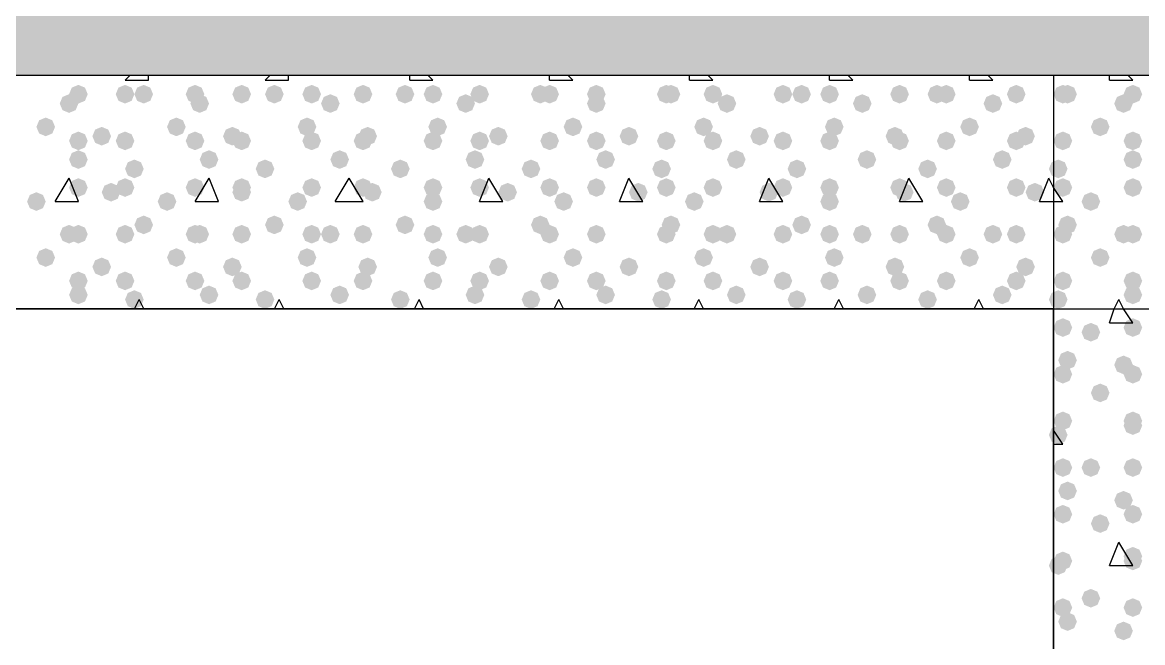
# Model space of a CAD drawing. Header units: millimetres. Extents: x 0 to 420, y 0 to 297.
# Drawn here: x 206.63 to 216.79, y 201.61 to 207.24 of the extents above; entities that cross this region are included whole.
import ezdxf

# ---------------------------------------------------------------- set-up
doc = ezdxf.new("R2010")
doc.units = ezdxf.units.MM
doc.layers.get('0').update_dxf_attribs({"linetype": 'CONTINUOUS'})

msp = doc.modelspace()

# ---------------------------------------------------------------- hatches: boundary and pattern name
at = {"true_color": 0x000008}
h = msp.add_hatch(color=0, dxfattribs=at)
h.paths.add_polyline_path([(379.518333, 225.806), (33.401, 225.806), (379.518333, 206.756)], flags=0)
h.paths.add_polyline_path([(33.401, 225.806), (379.518333, 206.756), (33.401, 206.756)], flags=0)
for points in [[(207.221667, 206.586667), (207.196796, 206.526871), (207.137, 206.502), (207.077204, 206.526871), (207.052333, 206.586667), (207.077204, 206.646462), (207.137, 206.671333), (207.196796, 206.646463)], [(207.645, 206.586667), (207.620129, 206.526871), (207.560333, 206.502), (207.500538, 206.526871), (207.475667, 206.586667), (207.500537, 206.646462), (207.560333, 206.671333), (207.620129, 206.646463)], [(207.814333, 206.586667), (207.789463, 206.526871), (207.729667, 206.502), (207.669871, 206.526871), (207.645, 206.586667), (207.669871, 206.646462), (207.729667, 206.671333), (207.789462, 206.646463)], [(208.28, 206.586667), (208.255129, 206.526871), (208.195333, 206.502), (208.135538, 206.526871), (208.110667, 206.586667), (208.135537, 206.646462), (208.195333, 206.671333), (208.255129, 206.646463)], [(208.703333, 206.586667), (208.678462, 206.526871), (208.618667, 206.502), (208.558871, 206.526871), (208.534, 206.586667), (208.558871, 206.646462), (208.618667, 206.671333), (208.678462, 206.646463)], [(208.999667, 206.586667), (208.974796, 206.526871), (208.915, 206.502), (208.855204, 206.526871), (208.830333, 206.586667), (208.855204, 206.646462), (208.915, 206.671333), (208.974796, 206.646463)], [(209.338333, 206.586667), (209.313462, 206.526871), (209.253667, 206.502), (209.193871, 206.526871), (209.169, 206.586667), (209.193871, 206.646462), (209.253667, 206.671333), (209.313462, 206.646463)], [(209.804, 206.586667), (209.779129, 206.526871), (209.719333, 206.502), (209.659538, 206.526871), (209.634667, 206.586667), (209.659537, 206.646462), (209.719333, 206.671333), (209.779129, 206.646463)], [(210.185, 206.586667), (210.160129, 206.526871), (210.100333, 206.502), (210.040538, 206.526871), (210.015667, 206.586667), (210.040537, 206.646462), (210.100333, 206.671333), (210.160129, 206.646463)], [(210.439, 206.586667), (210.414129, 206.526871), (210.354333, 206.502), (210.294537, 206.526871), (210.269667, 206.586667), (210.294537, 206.646462), (210.354333, 206.671333), (210.414129, 206.646463)], [(210.862333, 206.586667), (210.837462, 206.526871), (210.777667, 206.502), (210.717871, 206.526871), (210.693, 206.586667), (210.717871, 206.646462), (210.777667, 206.671333), (210.837462, 206.646463)], [(211.412667, 206.586667), (211.387796, 206.526871), (211.328, 206.502), (211.268204, 206.526871), (211.243333, 206.586667), (211.268204, 206.646462), (211.328, 206.671333), (211.387796, 206.646463)], [(211.497333, 206.586667), (211.472463, 206.526871), (211.412667, 206.502), (211.352871, 206.526871), (211.328, 206.586667), (211.352871, 206.646462), (211.412667, 206.671333), (211.472462, 206.646463)], [(211.920667, 206.586667), (211.895796, 206.526871), (211.836, 206.502), (211.776204, 206.526871), (211.751333, 206.586667), (211.776204, 206.646462), (211.836, 206.671333), (211.895796, 206.646463)], [(212.555667, 206.586667), (212.530796, 206.526871), (212.471, 206.502), (212.411204, 206.526871), (212.386333, 206.586667), (212.411204, 206.646462), (212.471, 206.671333), (212.530796, 206.646463)], [(212.598, 206.586667), (212.573129, 206.526871), (212.513333, 206.502), (212.453537, 206.526871), (212.428667, 206.586667), (212.453537, 206.646462), (212.513333, 206.671333), (212.573129, 206.646463)], [(212.979, 206.586667), (212.954129, 206.526871), (212.894333, 206.502), (212.834538, 206.526871), (212.809667, 206.586667), (212.834537, 206.646462), (212.894333, 206.671333), (212.954129, 206.646463)], [(213.614, 206.586667), (213.589129, 206.526871), (213.529333, 206.502), (213.469538, 206.526871), (213.444667, 206.586667), (213.469537, 206.646462), (213.529333, 206.671333), (213.589129, 206.646463)], [(213.783333, 206.586667), (213.758463, 206.526871), (213.698667, 206.502), (213.638871, 206.526871), (213.614, 206.586667), (213.638871, 206.646462), (213.698667, 206.671333), (213.758462, 206.646463)], [(214.037333, 206.586667), (214.012462, 206.526871), (213.952667, 206.502), (213.892871, 206.526871), (213.868, 206.586667), (213.892871, 206.646462), (213.952667, 206.671333), (214.012462, 206.646463)], [(214.672333, 206.586667), (214.647462, 206.526871), (214.587667, 206.502), (214.527871, 206.526871), (214.503, 206.586667), (214.527871, 206.646462), (214.587667, 206.671333), (214.647462, 206.646463)], [(215.011, 206.586667), (214.986129, 206.526871), (214.926333, 206.502), (214.866538, 206.526871), (214.841667, 206.586667), (214.866537, 206.646462), (214.926333, 206.671333), (214.986129, 206.646463)], [(215.095667, 206.586667), (215.070796, 206.526871), (215.011, 206.502), (214.951204, 206.526871), (214.926333, 206.586667), (214.951204, 206.646462), (215.011, 206.671333), (215.070796, 206.646463)], [(215.730667, 206.586667), (215.705796, 206.526871), (215.646, 206.502), (215.586204, 206.526871), (215.561333, 206.586667), (215.586204, 206.646462), (215.646, 206.671333), (215.705796, 206.646463)], [(207.137, 206.502), (207.112129, 206.442204), (207.052333, 206.417333), (206.992538, 206.442204), (206.967667, 206.502), (206.992537, 206.561796), (207.052333, 206.586667), (207.112129, 206.561796)], [(208.322333, 206.502), (208.297462, 206.442204), (208.237667, 206.417333), (208.177871, 206.442204), (208.153, 206.502), (208.177871, 206.561796), (208.237667, 206.586667), (208.297462, 206.561796)], [(209.507667, 206.502), (209.482796, 206.442204), (209.423, 206.417333), (209.363204, 206.442204), (209.338333, 206.502), (209.363204, 206.561796), (209.423, 206.586667), (209.482796, 206.561796)], [(210.735333, 206.502), (210.710462, 206.442204), (210.650667, 206.417333), (210.590871, 206.442204), (210.566, 206.502), (210.590871, 206.561796), (210.650667, 206.586667), (210.710462, 206.561796)], [(211.920667, 206.502), (211.895796, 206.442204), (211.836, 206.417333), (211.776204, 206.442204), (211.751333, 206.502), (211.776204, 206.561796), (211.836, 206.586667), (211.895796, 206.561796)], [(213.106, 206.502), (213.081129, 206.442204), (213.021333, 206.417333), (212.961538, 206.442204), (212.936667, 206.502), (212.961537, 206.561796), (213.021333, 206.586667), (213.081129, 206.561796)], [(214.333667, 206.502), (214.308796, 206.442204), (214.249, 206.417333), (214.189204, 206.442204), (214.164333, 206.502), (214.189204, 206.561796), (214.249, 206.586667), (214.308796, 206.561796)], [(215.519, 206.502), (215.494129, 206.442204), (215.434333, 206.417333), (215.374538, 206.442204), (215.349667, 206.502), (215.374537, 206.561796), (215.434333, 206.586667), (215.494129, 206.561796)], [(206.925333, 206.290333), (206.900462, 206.230537), (206.840667, 206.205667), (206.780871, 206.230537), (206.756, 206.290333), (206.780871, 206.350129), (206.840667, 206.375), (206.900462, 206.350129)], [(208.110667, 206.290333), (208.085796, 206.230537), (208.026, 206.205667), (207.966204, 206.230537), (207.941333, 206.290333), (207.966204, 206.350129), (208.026, 206.375), (208.085796, 206.350129)], [(209.296, 206.290333), (209.271129, 206.230537), (209.211333, 206.205667), (209.151538, 206.230537), (209.126667, 206.290333), (209.151537, 206.350129), (209.211333, 206.375), (209.271129, 206.350129)], [(210.481333, 206.290333), (210.456462, 206.230537), (210.396667, 206.205667), (210.336871, 206.230537), (210.312, 206.290333), (210.336871, 206.350129), (210.396667, 206.375), (210.456462, 206.350129)], [(211.709, 206.290333), (211.684129, 206.230537), (211.624333, 206.205667), (211.564538, 206.230537), (211.539667, 206.290333), (211.564537, 206.350129), (211.624333, 206.375), (211.684129, 206.350129)], [(212.894333, 206.290333), (212.869463, 206.230537), (212.809667, 206.205667), (212.749871, 206.230537), (212.725, 206.290333), (212.749871, 206.350129), (212.809667, 206.375), (212.869462, 206.350129)], [(214.079667, 206.290333), (214.054796, 206.230537), (213.995, 206.205667), (213.935204, 206.230537), (213.910333, 206.290333), (213.935204, 206.350129), (213.995, 206.375), (214.054796, 206.350129)], [(215.307333, 206.290333), (215.282462, 206.230537), (215.222667, 206.205667), (215.162871, 206.230537), (215.138, 206.290333), (215.162871, 206.350129), (215.222667, 206.375), (215.282462, 206.350129)], [(207.221667, 206.163333), (207.196796, 206.103537), (207.137, 206.078667), (207.077204, 206.103537), (207.052333, 206.163333), (207.077204, 206.223129), (207.137, 206.248), (207.196796, 206.223129)], [(207.433333, 206.205667), (207.408462, 206.145871), (207.348667, 206.121), (207.288871, 206.145871), (207.264, 206.205667), (207.288871, 206.265462), (207.348667, 206.290333), (207.408462, 206.265463)], [(207.645, 206.163333), (207.620129, 206.103537), (207.560333, 206.078667), (207.500538, 206.103537), (207.475667, 206.163333), (207.500537, 206.223129), (207.560333, 206.248), (207.620129, 206.223129)], [(208.28, 206.163333), (208.255129, 206.103537), (208.195333, 206.078667), (208.135538, 206.103537), (208.110667, 206.163333), (208.135537, 206.223129), (208.195333, 206.248), (208.255129, 206.223129)], [(208.618667, 206.205667), (208.593796, 206.145871), (208.534, 206.121), (208.474204, 206.145871), (208.449333, 206.205667), (208.474204, 206.265462), (208.534, 206.290333), (208.593796, 206.265463)], [(208.703333, 206.163333), (208.678462, 206.103537), (208.618667, 206.078667), (208.558871, 206.103537), (208.534, 206.163333), (208.558871, 206.223129), (208.618667, 206.248), (208.678462, 206.223129)], [(209.338333, 206.163333), (209.313462, 206.103537), (209.253667, 206.078667), (209.193871, 206.103537), (209.169, 206.163333), (209.193871, 206.223129), (209.253667, 206.248), (209.313462, 206.223129)], [(209.804, 206.163333), (209.779129, 206.103537), (209.719333, 206.078667), (209.659538, 206.103537), (209.634667, 206.163333), (209.659537, 206.223129), (209.719333, 206.248), (209.779129, 206.223129)], [(209.846333, 206.205667), (209.821463, 206.145871), (209.761667, 206.121), (209.701871, 206.145871), (209.677, 206.205667), (209.701871, 206.265462), (209.761667, 206.290333), (209.821462, 206.265463)], [(210.439, 206.163333), (210.414129, 206.103537), (210.354333, 206.078667), (210.294537, 206.103537), (210.269667, 206.163333), (210.294537, 206.223129), (210.354333, 206.248), (210.414129, 206.223129)], [(210.862333, 206.163333), (210.837462, 206.103537), (210.777667, 206.078667), (210.717871, 206.103537), (210.693, 206.163333), (210.717871, 206.223129), (210.777667, 206.248), (210.837462, 206.223129)], [(211.031667, 206.205667), (211.006796, 206.145871), (210.947, 206.121), (210.887204, 206.145871), (210.862333, 206.205667), (210.887204, 206.265462), (210.947, 206.290333), (211.006796, 206.265463)], [(211.497333, 206.163333), (211.472463, 206.103537), (211.412667, 206.078667), (211.352871, 206.103537), (211.328, 206.163333), (211.352871, 206.223129), (211.412667, 206.248), (211.472462, 206.223129)], [(211.920667, 206.163333), (211.895796, 206.103537), (211.836, 206.078667), (211.776204, 206.103537), (211.751333, 206.163333), (211.776204, 206.223129), (211.836, 206.248), (211.895796, 206.223129)], [(212.217, 206.205667), (212.192129, 206.145871), (212.132333, 206.121), (212.072538, 206.145871), (212.047667, 206.205667), (212.072537, 206.265462), (212.132333, 206.290333), (212.192129, 206.265463)], [(212.555667, 206.163333), (212.530796, 206.103537), (212.471, 206.078667), (212.411204, 206.103537), (212.386333, 206.163333), (212.411204, 206.223129), (212.471, 206.248), (212.530796, 206.223129)], [(212.979, 206.163333), (212.954129, 206.103537), (212.894333, 206.078667), (212.834538, 206.103537), (212.809667, 206.163333), (212.834537, 206.223129), (212.894333, 206.248), (212.954129, 206.223129)], [(213.402333, 206.205667), (213.377462, 206.145871), (213.317667, 206.121), (213.257871, 206.145871), (213.233, 206.205667), (213.257871, 206.265462), (213.317667, 206.290333), (213.377462, 206.265463)], [(213.614, 206.163333), (213.589129, 206.103537), (213.529333, 206.078667), (213.469538, 206.103537), (213.444667, 206.163333), (213.469537, 206.223129), (213.529333, 206.248), (213.589129, 206.223129)], [(214.037333, 206.163333), (214.012462, 206.103537), (213.952667, 206.078667), (213.892871, 206.103537), (213.868, 206.163333), (213.892871, 206.223129), (213.952667, 206.248), (214.012462, 206.223129)], [(214.63, 206.205667), (214.605129, 206.145871), (214.545333, 206.121), (214.485538, 206.145871), (214.460667, 206.205667), (214.485537, 206.265462), (214.545333, 206.290333), (214.605129, 206.265463)], [(214.672333, 206.163333), (214.647462, 206.103537), (214.587667, 206.078667), (214.527871, 206.103537), (214.503, 206.163333), (214.527871, 206.223129), (214.587667, 206.248), (214.647462, 206.223129)], [(215.095667, 206.163333), (215.070796, 206.103537), (215.011, 206.078667), (214.951204, 206.103537), (214.926333, 206.163333), (214.951204, 206.223129), (215.011, 206.248), (215.070796, 206.223129)], [(215.730667, 206.163333), (215.705796, 206.103537), (215.646, 206.078667), (215.586204, 206.103537), (215.561333, 206.163333), (215.586204, 206.223129), (215.646, 206.248), (215.705796, 206.223129)], [(215.815333, 206.205667), (215.790462, 206.145871), (215.730667, 206.121), (215.670871, 206.145871), (215.646, 206.205667), (215.670871, 206.265462), (215.730667, 206.290333), (215.790462, 206.265463)], [(207.221667, 205.994), (207.196796, 205.934204), (207.137, 205.909333), (207.077204, 205.934204), (207.052333, 205.994), (207.077204, 206.053796), (207.137, 206.078667), (207.196796, 206.053796)], [(208.407, 205.994), (208.382129, 205.934204), (208.322333, 205.909333), (208.262538, 205.934204), (208.237667, 205.994), (208.262537, 206.053796), (208.322333, 206.078667), (208.382129, 206.053796)], [(209.592333, 205.994), (209.567462, 205.934204), (209.507667, 205.909333), (209.447871, 205.934204), (209.423, 205.994), (209.447871, 206.053796), (209.507667, 206.078667), (209.567462, 206.053796)], [(210.82, 205.994), (210.795129, 205.934204), (210.735333, 205.909333), (210.675538, 205.934204), (210.650667, 205.994), (210.675537, 206.053796), (210.735333, 206.078667), (210.795129, 206.053796)], [(212.005333, 205.994), (211.980462, 205.934204), (211.920667, 205.909333), (211.860871, 205.934204), (211.836, 205.994), (211.860871, 206.053796), (211.920667, 206.078667), (211.980462, 206.053796)], [(213.190667, 205.994), (213.165796, 205.934204), (213.106, 205.909333), (213.046204, 205.934204), (213.021333, 205.994), (213.046204, 206.053796), (213.106, 206.078667), (213.165796, 206.053796)], [(214.376, 205.994), (214.351129, 205.934204), (214.291333, 205.909333), (214.231538, 205.934204), (214.206667, 205.994), (214.231537, 206.053796), (214.291333, 206.078667), (214.351129, 206.053796)], [(215.603667, 205.994), (215.578796, 205.934204), (215.519, 205.909333), (215.459204, 205.934204), (215.434333, 205.994), (215.459204, 206.053796), (215.519, 206.078667), (215.578796, 206.053796)], [(207.729667, 205.909333), (207.704796, 205.849538), (207.645, 205.824667), (207.585204, 205.849538), (207.560333, 205.909333), (207.585204, 205.969129), (207.645, 205.994), (207.704796, 205.969129)], [(208.915, 205.909333), (208.890129, 205.849538), (208.830333, 205.824667), (208.770538, 205.849538), (208.745667, 205.909333), (208.770537, 205.969129), (208.830333, 205.994), (208.890129, 205.969129)], [(210.142667, 205.909333), (210.117796, 205.849538), (210.058, 205.824667), (209.998204, 205.849538), (209.973333, 205.909333), (209.998204, 205.969129), (210.058, 205.994), (210.117796, 205.969129)], [(211.328, 205.909333), (211.303129, 205.849538), (211.243333, 205.824667), (211.183538, 205.849538), (211.158667, 205.909333), (211.183537, 205.969129), (211.243333, 205.994), (211.303129, 205.969129)], [(212.513333, 205.909333), (212.488463, 205.849538), (212.428667, 205.824667), (212.368871, 205.849538), (212.344, 205.909333), (212.368871, 205.969129), (212.428667, 205.994), (212.488462, 205.969129)], [(213.741, 205.909333), (213.716129, 205.849538), (213.656333, 205.824667), (213.596538, 205.849538), (213.571667, 205.909333), (213.596537, 205.969129), (213.656333, 205.994), (213.716129, 205.969129)], [(214.926333, 205.909333), (214.901462, 205.849538), (214.841667, 205.824667), (214.781871, 205.849538), (214.757, 205.909333), (214.781871, 205.969129), (214.841667, 205.994), (214.901462, 205.969129)], [(207.221667, 205.74), (207.196796, 205.680204), (207.137, 205.655333), (207.077204, 205.680204), (207.052333, 205.74), (207.077204, 205.799796), (207.137, 205.824667), (207.196796, 205.799796)], [(207.645, 205.74), (207.620129, 205.680204), (207.560333, 205.655333), (207.500538, 205.680204), (207.475667, 205.74), (207.500537, 205.799796), (207.560333, 205.824667), (207.620129, 205.799796)], [(208.28, 205.74), (208.255129, 205.680204), (208.195333, 205.655333), (208.135538, 205.680204), (208.110667, 205.74), (208.135537, 205.799796), (208.195333, 205.824667), (208.255129, 205.799796)], [(208.703333, 205.74), (208.678462, 205.680204), (208.618667, 205.655333), (208.558871, 205.680204), (208.534, 205.74), (208.558871, 205.799796), (208.618667, 205.824667), (208.678462, 205.799796)], [(209.338333, 205.74), (209.313462, 205.680204), (209.253667, 205.655333), (209.193871, 205.680204), (209.169, 205.74), (209.193871, 205.799796), (209.253667, 205.824667), (209.313462, 205.799796)], [(209.804, 205.74), (209.779129, 205.680204), (209.719333, 205.655333), (209.659538, 205.680204), (209.634667, 205.74), (209.659537, 205.799796), (209.719333, 205.824667), (209.779129, 205.799796)], [(210.439, 205.74), (210.414129, 205.680204), (210.354333, 205.655333), (210.294537, 205.680204), (210.269667, 205.74), (210.294537, 205.799796), (210.354333, 205.824667), (210.414129, 205.799796)], [(210.862333, 205.74), (210.837462, 205.680204), (210.777667, 205.655333), (210.717871, 205.680204), (210.693, 205.74), (210.717871, 205.799796), (210.777667, 205.824667), (210.837462, 205.799796)], [(211.497333, 205.74), (211.472463, 205.680204), (211.412667, 205.655333), (211.352871, 205.680204), (211.328, 205.74), (211.352871, 205.799796), (211.412667, 205.824667), (211.472462, 205.799796)], [(211.920667, 205.74), (211.895796, 205.680204), (211.836, 205.655333), (211.776204, 205.680204), (211.751333, 205.74), (211.776204, 205.799796), (211.836, 205.824667), (211.895796, 205.799796)], [(212.555667, 205.74), (212.530796, 205.680204), (212.471, 205.655333), (212.411204, 205.680204), (212.386333, 205.74), (212.411204, 205.799796), (212.471, 205.824667), (212.530796, 205.799796)], [(212.979, 205.74), (212.954129, 205.680204), (212.894333, 205.655333), (212.834538, 205.680204), (212.809667, 205.74), (212.834537, 205.799796), (212.894333, 205.824667), (212.954129, 205.799796)], [(213.614, 205.74), (213.589129, 205.680204), (213.529333, 205.655333), (213.469538, 205.680204), (213.444667, 205.74), (213.469537, 205.799796), (213.529333, 205.824667), (213.589129, 205.799796)], [(214.037333, 205.74), (214.012462, 205.680204), (213.952667, 205.655333), (213.892871, 205.680204), (213.868, 205.74), (213.892871, 205.799796), (213.952667, 205.824667), (214.012462, 205.799796)], [(214.672333, 205.74), (214.647462, 205.680204), (214.587667, 205.655333), (214.527871, 205.680204), (214.503, 205.74), (214.527871, 205.799796), (214.587667, 205.824667), (214.647462, 205.799796)], [(215.095667, 205.74), (215.070796, 205.680204), (215.011, 205.655333), (214.951204, 205.680204), (214.926333, 205.74), (214.951204, 205.799796), (215.011, 205.824667), (215.070796, 205.799796)], [(215.730667, 205.74), (215.705796, 205.680204), (215.646, 205.655333), (215.586204, 205.680204), (215.561333, 205.74), (215.586204, 205.799796), (215.646, 205.824667), (215.705796, 205.799796)], [(207.518, 205.697667), (207.493129, 205.637871), (207.433333, 205.613), (207.373538, 205.637871), (207.348667, 205.697667), (207.373537, 205.757462), (207.433333, 205.782333), (207.493129, 205.757463)], [(208.703333, 205.697667), (208.678462, 205.637871), (208.618667, 205.613), (208.558871, 205.637871), (208.534, 205.697667), (208.558871, 205.757462), (208.618667, 205.782333), (208.678462, 205.757463)], [(209.888667, 205.697667), (209.863796, 205.637871), (209.804, 205.613), (209.744204, 205.637871), (209.719333, 205.697667), (209.744204, 205.757462), (209.804, 205.782333), (209.863796, 205.757463)], [(211.116333, 205.697667), (211.091462, 205.637871), (211.031667, 205.613), (210.971871, 205.637871), (210.947, 205.697667), (210.971871, 205.757462), (211.031667, 205.782333), (211.091462, 205.757463)], [(212.301667, 205.697667), (212.276796, 205.637871), (212.217, 205.613), (212.157204, 205.637871), (212.132333, 205.697667), (212.157204, 205.757462), (212.217, 205.782333), (212.276796, 205.757463)], [(213.487, 205.697667), (213.462129, 205.637871), (213.402333, 205.613), (213.342537, 205.637871), (213.317667, 205.697667), (213.342537, 205.757462), (213.402333, 205.782333), (213.462129, 205.757463)], [(214.714667, 205.697667), (214.689796, 205.637871), (214.63, 205.613), (214.570204, 205.637871), (214.545333, 205.697667), (214.570204, 205.757462), (214.63, 205.782333), (214.689796, 205.757463)], [(215.9, 205.697667), (215.875129, 205.637871), (215.815333, 205.613), (215.755538, 205.637871), (215.730667, 205.697667), (215.755537, 205.757462), (215.815333, 205.782333), (215.875129, 205.757463)], [(206.840667, 205.613), (206.815796, 205.553204), (206.756, 205.528333), (206.696204, 205.553204), (206.671333, 205.613), (206.696204, 205.672796), (206.756, 205.697667), (206.815796, 205.672796)], [(208.026, 205.613), (208.001129, 205.553204), (207.941333, 205.528333), (207.881538, 205.553204), (207.856667, 205.613), (207.881537, 205.672796), (207.941333, 205.697667), (208.001129, 205.672796)], [(209.211333, 205.613), (209.186462, 205.553204), (209.126667, 205.528333), (209.066871, 205.553204), (209.042, 205.613), (209.066871, 205.672796), (209.126667, 205.697667), (209.186462, 205.672796)], [(210.439, 205.613), (210.414129, 205.553204), (210.354333, 205.528333), (210.294537, 205.553204), (210.269667, 205.613), (210.294537, 205.672796), (210.354333, 205.697667), (210.414129, 205.672796)], [(211.624333, 205.613), (211.599463, 205.553204), (211.539667, 205.528333), (211.479871, 205.553204), (211.455, 205.613), (211.479871, 205.672796), (211.539667, 205.697667), (211.599462, 205.672796)], [(212.809667, 205.613), (212.784796, 205.553204), (212.725, 205.528333), (212.665204, 205.553204), (212.640333, 205.613), (212.665204, 205.672796), (212.725, 205.697667), (212.784796, 205.672796)], [(214.037333, 205.613), (214.012462, 205.553204), (213.952667, 205.528333), (213.892871, 205.553204), (213.868, 205.613), (213.892871, 205.672796), (213.952667, 205.697667), (214.012462, 205.672796)], [(215.222667, 205.613), (215.197796, 205.553204), (215.138, 205.528333), (215.078204, 205.553204), (215.053333, 205.613), (215.078204, 205.672796), (215.138, 205.697667), (215.197796, 205.672796)], [(207.814333, 205.401333), (207.789463, 205.341537), (207.729667, 205.316667), (207.669871, 205.341537), (207.645, 205.401333), (207.669871, 205.461129), (207.729667, 205.486), (207.789462, 205.461129)], [(208.999667, 205.401333), (208.974796, 205.341537), (208.915, 205.316667), (208.855204, 205.341537), (208.830333, 205.401333), (208.855204, 205.461129), (208.915, 205.486), (208.974796, 205.461129)], [(210.185, 205.401333), (210.160129, 205.341537), (210.100333, 205.316667), (210.040538, 205.341537), (210.015667, 205.401333), (210.040537, 205.461129), (210.100333, 205.486), (210.160129, 205.461129)], [(211.412667, 205.401333), (211.387796, 205.341537), (211.328, 205.316667), (211.268204, 205.341537), (211.243333, 205.401333), (211.268204, 205.461129), (211.328, 205.486), (211.387796, 205.461129)], [(212.598, 205.401333), (212.573129, 205.341537), (212.513333, 205.316667), (212.453537, 205.341537), (212.428667, 205.401333), (212.453537, 205.461129), (212.513333, 205.486), (212.573129, 205.461129)], [(213.783333, 205.401333), (213.758463, 205.341537), (213.698667, 205.316667), (213.638871, 205.341537), (213.614, 205.401333), (213.638871, 205.461129), (213.698667, 205.486), (213.758462, 205.461129)], [(215.011, 205.401333), (214.986129, 205.341537), (214.926333, 205.316667), (214.866538, 205.341537), (214.841667, 205.401333), (214.866537, 205.461129), (214.926333, 205.486), (214.986129, 205.461129)], [(207.137, 205.316667), (207.112129, 205.256871), (207.052333, 205.232), (206.992538, 205.256871), (206.967667, 205.316667), (206.992537, 205.376462), (207.052333, 205.401333), (207.112129, 205.376463)], [(207.221667, 205.316667), (207.196796, 205.256871), (207.137, 205.232), (207.077204, 205.256871), (207.052333, 205.316667), (207.077204, 205.376462), (207.137, 205.401333), (207.196796, 205.376463)], [(207.645, 205.316667), (207.620129, 205.256871), (207.560333, 205.232), (207.500538, 205.256871), (207.475667, 205.316667), (207.500537, 205.376462), (207.560333, 205.401333), (207.620129, 205.376463)], [(208.28, 205.316667), (208.255129, 205.256871), (208.195333, 205.232), (208.135538, 205.256871), (208.110667, 205.316667), (208.135537, 205.376462), (208.195333, 205.401333), (208.255129, 205.376463)], [(208.322333, 205.316667), (208.297462, 205.256871), (208.237667, 205.232), (208.177871, 205.256871), (208.153, 205.316667), (208.177871, 205.376462), (208.237667, 205.401333), (208.297462, 205.376463)], [(208.703333, 205.316667), (208.678462, 205.256871), (208.618667, 205.232), (208.558871, 205.256871), (208.534, 205.316667), (208.558871, 205.376462), (208.618667, 205.401333), (208.678462, 205.376463)], [(209.338333, 205.316667), (209.313462, 205.256871), (209.253667, 205.232), (209.193871, 205.256871), (209.169, 205.316667), (209.193871, 205.376462), (209.253667, 205.401333), (209.313462, 205.376463)], [(209.507667, 205.316667), (209.482796, 205.256871), (209.423, 205.232), (209.363204, 205.256871), (209.338333, 205.316667), (209.363204, 205.376462), (209.423, 205.401333), (209.482796, 205.376463)], [(209.804, 205.316667), (209.779129, 205.256871), (209.719333, 205.232), (209.659538, 205.256871), (209.634667, 205.316667), (209.659537, 205.376462), (209.719333, 205.401333), (209.779129, 205.376463)], [(210.439, 205.316667), (210.414129, 205.256871), (210.354333, 205.232), (210.294537, 205.256871), (210.269667, 205.316667), (210.294537, 205.376462), (210.354333, 205.401333), (210.414129, 205.376463)], [(210.735333, 205.316667), (210.710462, 205.256871), (210.650667, 205.232), (210.590871, 205.256871), (210.566, 205.316667), (210.590871, 205.376462), (210.650667, 205.401333), (210.710462, 205.376463)], [(210.862333, 205.316667), (210.837462, 205.256871), (210.777667, 205.232), (210.717871, 205.256871), (210.693, 205.316667), (210.717871, 205.376462), (210.777667, 205.401333), (210.837462, 205.376463)], [(211.497333, 205.316667), (211.472463, 205.256871), (211.412667, 205.232), (211.352871, 205.256871), (211.328, 205.316667), (211.352871, 205.376462), (211.412667, 205.401333), (211.472462, 205.376463)], [(211.920667, 205.316667), (211.895796, 205.256871), (211.836, 205.232), (211.776204, 205.256871), (211.751333, 205.316667), (211.776204, 205.376462), (211.836, 205.401333), (211.895796, 205.376463)], [(211.920667, 205.316667), (211.895796, 205.256871), (211.836, 205.232), (211.776204, 205.256871), (211.751333, 205.316667), (211.776204, 205.376462), (211.836, 205.401333), (211.895796, 205.376463)], [(212.555667, 205.316667), (212.530796, 205.256871), (212.471, 205.232), (212.411204, 205.256871), (212.386333, 205.316667), (212.411204, 205.376462), (212.471, 205.401333), (212.530796, 205.376463)], [(212.979, 205.316667), (212.954129, 205.256871), (212.894333, 205.232), (212.834538, 205.256871), (212.809667, 205.316667), (212.834537, 205.376462), (212.894333, 205.401333), (212.954129, 205.376463)], [(213.106, 205.316667), (213.081129, 205.256871), (213.021333, 205.232), (212.961538, 205.256871), (212.936667, 205.316667), (212.961537, 205.376462), (213.021333, 205.401333), (213.081129, 205.376463)], [(213.614, 205.316667), (213.589129, 205.256871), (213.529333, 205.232), (213.469538, 205.256871), (213.444667, 205.316667), (213.469537, 205.376462), (213.529333, 205.401333), (213.589129, 205.376463)], [(214.037333, 205.316667), (214.012462, 205.256871), (213.952667, 205.232), (213.892871, 205.256871), (213.868, 205.316667), (213.892871, 205.376462), (213.952667, 205.401333), (214.012462, 205.376463)], [(214.333667, 205.316667), (214.308796, 205.256871), (214.249, 205.232), (214.189204, 205.256871), (214.164333, 205.316667), (214.189204, 205.376462), (214.249, 205.401333), (214.308796, 205.376463)], [(214.672333, 205.316667), (214.647462, 205.256871), (214.587667, 205.232), (214.527871, 205.256871), (214.503, 205.316667), (214.527871, 205.376462), (214.587667, 205.401333), (214.647462, 205.376463)], [(215.095667, 205.316667), (215.070796, 205.256871), (215.011, 205.232), (214.951204, 205.256871), (214.926333, 205.316667), (214.951204, 205.376462), (215.011, 205.401333), (215.070796, 205.376463)], [(215.519, 205.316667), (215.494129, 205.256871), (215.434333, 205.232), (215.374538, 205.256871), (215.349667, 205.316667), (215.374537, 205.376462), (215.434333, 205.401333), (215.494129, 205.376463)], [(215.730667, 205.316667), (215.705796, 205.256871), (215.646, 205.232), (215.586204, 205.256871), (215.561333, 205.316667), (215.586204, 205.376462), (215.646, 205.401333), (215.705796, 205.376463)], [(206.925333, 205.105), (206.900462, 205.045204), (206.840667, 205.020333), (206.780871, 205.045204), (206.756, 205.105), (206.780871, 205.164796), (206.840667, 205.189667), (206.900462, 205.164796)], [(207.433333, 205.020333), (207.408462, 204.960537), (207.348667, 204.935667), (207.288871, 204.960537), (207.264, 205.020333), (207.288871, 205.080129), (207.348667, 205.105), (207.408462, 205.080129)], [(208.110667, 205.105), (208.085796, 205.045204), (208.026, 205.020333), (207.966204, 205.045204), (207.941333, 205.105), (207.966204, 205.164796), (208.026, 205.189667), (208.085796, 205.164796)], [(208.618667, 205.020333), (208.593796, 204.960537), (208.534, 204.935667), (208.474204, 204.960537), (208.449333, 205.020333), (208.474204, 205.080129), (208.534, 205.105), (208.593796, 205.080129)], [(209.296, 205.105), (209.271129, 205.045204), (209.211333, 205.020333), (209.151538, 205.045204), (209.126667, 205.105), (209.151537, 205.164796), (209.211333, 205.189667), (209.271129, 205.164796)], [(209.846333, 205.020333), (209.821463, 204.960537), (209.761667, 204.935667), (209.701871, 204.960537), (209.677, 205.020333), (209.701871, 205.080129), (209.761667, 205.105), (209.821462, 205.080129)], [(210.481333, 205.105), (210.456462, 205.045204), (210.396667, 205.020333), (210.336871, 205.045204), (210.312, 205.105), (210.336871, 205.164796), (210.396667, 205.189667), (210.456462, 205.164796)], [(211.031667, 205.020333), (211.006796, 204.960537), (210.947, 204.935667), (210.887204, 204.960537), (210.862333, 205.020333), (210.887204, 205.080129), (210.947, 205.105), (211.006796, 205.080129)], [(211.709, 205.105), (211.684129, 205.045204), (211.624333, 205.020333), (211.564538, 205.045204), (211.539667, 205.105), (211.564537, 205.164796), (211.624333, 205.189667), (211.684129, 205.164796)], [(212.217, 205.020333), (212.192129, 204.960537), (212.132333, 204.935667), (212.072538, 204.960537), (212.047667, 205.020333), (212.072537, 205.080129), (212.132333, 205.105), (212.192129, 205.080129)], [(212.894333, 205.105), (212.869463, 205.045204), (212.809667, 205.020333), (212.749871, 205.045204), (212.725, 205.105), (212.749871, 205.164796), (212.809667, 205.189667), (212.869462, 205.164796)], [(213.402333, 205.020333), (213.377462, 204.960537), (213.317667, 204.935667), (213.257871, 204.960537), (213.233, 205.020333), (213.257871, 205.080129), (213.317667, 205.105), (213.377462, 205.080129)], [(214.079667, 205.105), (214.054796, 205.045204), (213.995, 205.020333), (213.935204, 205.045204), (213.910333, 205.105), (213.935204, 205.164796), (213.995, 205.189667), (214.054796, 205.164796)], [(214.63, 205.020333), (214.605129, 204.960537), (214.545333, 204.935667), (214.485538, 204.960537), (214.460667, 205.020333), (214.485537, 205.080129), (214.545333, 205.105), (214.605129, 205.080129)], [(215.307333, 205.105), (215.282462, 205.045204), (215.222667, 205.020333), (215.162871, 205.045204), (215.138, 205.105), (215.162871, 205.164796), (215.222667, 205.189667), (215.282462, 205.164796)], [(215.815333, 205.020333), (215.790462, 204.960537), (215.730667, 204.935667), (215.670871, 204.960537), (215.646, 205.020333), (215.670871, 205.080129), (215.730667, 205.105), (215.790462, 205.080129)], [(207.221667, 204.893333), (207.196796, 204.833537), (207.137, 204.808667), (207.077204, 204.833537), (207.052333, 204.893333), (207.077204, 204.953129), (207.137, 204.978), (207.196796, 204.953129)], [(207.645, 204.893333), (207.620129, 204.833537), (207.560333, 204.808667), (207.500538, 204.833537), (207.475667, 204.893333), (207.500537, 204.953129), (207.560333, 204.978), (207.620129, 204.953129)], [(208.28, 204.893333), (208.255129, 204.833537), (208.195333, 204.808667), (208.135538, 204.833537), (208.110667, 204.893333), (208.135537, 204.953129), (208.195333, 204.978), (208.255129, 204.953129)], [(208.703333, 204.893333), (208.678462, 204.833537), (208.618667, 204.808667), (208.558871, 204.833537), (208.534, 204.893333), (208.558871, 204.953129), (208.618667, 204.978), (208.678462, 204.953129)], [(209.338333, 204.893333), (209.313462, 204.833537), (209.253667, 204.808667), (209.193871, 204.833537), (209.169, 204.893333), (209.193871, 204.953129), (209.253667, 204.978), (209.313462, 204.953129)], [(209.804, 204.893333), (209.779129, 204.833537), (209.719333, 204.808667), (209.659538, 204.833537), (209.634667, 204.893333), (209.659537, 204.953129), (209.719333, 204.978), (209.779129, 204.953129)], [(210.439, 204.893333), (210.414129, 204.833537), (210.354333, 204.808667), (210.294537, 204.833537), (210.269667, 204.893333), (210.294537, 204.953129), (210.354333, 204.978), (210.414129, 204.953129)], [(210.862333, 204.893333), (210.837462, 204.833537), (210.777667, 204.808667), (210.717871, 204.833537), (210.693, 204.893333), (210.717871, 204.953129), (210.777667, 204.978), (210.837462, 204.953129)], [(211.497333, 204.893333), (211.472463, 204.833537), (211.412667, 204.808667), (211.352871, 204.833537), (211.328, 204.893333), (211.352871, 204.953129), (211.412667, 204.978), (211.472462, 204.953129)], [(211.920667, 204.893333), (211.895796, 204.833537), (211.836, 204.808667), (211.776204, 204.833537), (211.751333, 204.893333), (211.776204, 204.953129), (211.836, 204.978), (211.895796, 204.953129)], [(212.555667, 204.893333), (212.530796, 204.833537), (212.471, 204.808667), (212.411204, 204.833537), (212.386333, 204.893333), (212.411204, 204.953129), (212.471, 204.978), (212.530796, 204.953129)], [(212.979, 204.893333), (212.954129, 204.833537), (212.894333, 204.808667), (212.834538, 204.833537), (212.809667, 204.893333), (212.834537, 204.953129), (212.894333, 204.978), (212.954129, 204.953129)], [(213.614, 204.893333), (213.589129, 204.833537), (213.529333, 204.808667), (213.469538, 204.833537), (213.444667, 204.893333), (213.469537, 204.953129), (213.529333, 204.978), (213.589129, 204.953129)], [(214.037333, 204.893333), (214.012462, 204.833537), (213.952667, 204.808667), (213.892871, 204.833537), (213.868, 204.893333), (213.892871, 204.953129), (213.952667, 204.978), (214.012462, 204.953129)], [(214.672333, 204.893333), (214.647462, 204.833537), (214.587667, 204.808667), (214.527871, 204.833537), (214.503, 204.893333), (214.527871, 204.953129), (214.587667, 204.978), (214.647462, 204.953129)], [(215.095667, 204.893333), (215.070796, 204.833537), (215.011, 204.808667), (214.951204, 204.833537), (214.926333, 204.893333), (214.951204, 204.953129), (215.011, 204.978), (215.070796, 204.953129)], [(215.730667, 204.893333), (215.705796, 204.833537), (215.646, 204.808667), (215.586204, 204.833537), (215.561333, 204.893333), (215.586204, 204.953129), (215.646, 204.978), (215.705796, 204.953129)], [(207.221667, 204.766333), (207.196796, 204.706537), (207.137, 204.681667), (207.077204, 204.706537), (207.052333, 204.766333), (207.077204, 204.826129), (207.137, 204.851), (207.196796, 204.826129)], [(207.729667, 204.724), (207.704796, 204.664204), (207.645, 204.639333), (207.585204, 204.664204), (207.560333, 204.724), (207.585204, 204.783796), (207.645, 204.808667), (207.704796, 204.783796)], [(208.407, 204.766333), (208.382129, 204.706537), (208.322333, 204.681667), (208.262538, 204.706537), (208.237667, 204.766333), (208.262537, 204.826129), (208.322333, 204.851), (208.382129, 204.826129)], [(208.915, 204.724), (208.890129, 204.664204), (208.830333, 204.639333), (208.770538, 204.664204), (208.745667, 204.724), (208.770537, 204.783796), (208.830333, 204.808667), (208.890129, 204.783796)], [(209.592333, 204.766333), (209.567462, 204.706537), (209.507667, 204.681667), (209.447871, 204.706537), (209.423, 204.766333), (209.447871, 204.826129), (209.507667, 204.851), (209.567462, 204.826129)], [(210.142667, 204.724), (210.117796, 204.664204), (210.058, 204.639333), (209.998204, 204.664204), (209.973333, 204.724), (209.998204, 204.783796), (210.058, 204.808667), (210.117796, 204.783796)], [(210.82, 204.766333), (210.795129, 204.706537), (210.735333, 204.681667), (210.675538, 204.706537), (210.650667, 204.766333), (210.675537, 204.826129), (210.735333, 204.851), (210.795129, 204.826129)], [(211.328, 204.724), (211.303129, 204.664204), (211.243333, 204.639333), (211.183538, 204.664204), (211.158667, 204.724), (211.183537, 204.783796), (211.243333, 204.808667), (211.303129, 204.783796)], [(212.005333, 204.766333), (211.980462, 204.706537), (211.920667, 204.681667), (211.860871, 204.706537), (211.836, 204.766333), (211.860871, 204.826129), (211.920667, 204.851), (211.980462, 204.826129)], [(212.513333, 204.724), (212.488463, 204.664204), (212.428667, 204.639333), (212.368871, 204.664204), (212.344, 204.724), (212.368871, 204.783796), (212.428667, 204.808667), (212.488462, 204.783796)], [(213.190667, 204.766333), (213.165796, 204.706537), (213.106, 204.681667), (213.046204, 204.706537), (213.021333, 204.766333), (213.046204, 204.826129), (213.106, 204.851), (213.165796, 204.826129)], [(213.741, 204.724), (213.716129, 204.664204), (213.656333, 204.639333), (213.596538, 204.664204), (213.571667, 204.724), (213.596537, 204.783796), (213.656333, 204.808667), (213.716129, 204.783796)], [(214.376, 204.766333), (214.351129, 204.706537), (214.291333, 204.681667), (214.231538, 204.706537), (214.206667, 204.766333), (214.231537, 204.826129), (214.291333, 204.851), (214.351129, 204.826129)], [(214.926333, 204.724), (214.901462, 204.664204), (214.841667, 204.639333), (214.781871, 204.664204), (214.757, 204.724), (214.781871, 204.783796), (214.841667, 204.808667), (214.901462, 204.783796)], [(215.603667, 204.766333), (215.578796, 204.706537), (215.519, 204.681667), (215.459204, 204.706537), (215.434333, 204.766333), (215.459204, 204.826129), (215.519, 204.851), (215.578796, 204.826129)], [(216.154, 204.47), (216.129129, 204.410204), (216.069333, 204.385333), (216.009538, 204.410204), (215.984667, 204.47), (216.009537, 204.529796), (216.069333, 204.554667), (216.129129, 204.529796)], [(216.408, 204.427667), (216.383129, 204.367871), (216.323333, 204.343), (216.263537, 204.367871), (216.238667, 204.427667), (216.263537, 204.487462), (216.323333, 204.512333), (216.383129, 204.487463)], [(216.789, 204.47), (216.764129, 204.410204), (216.704333, 204.385333), (216.644538, 204.410204), (216.619667, 204.47), (216.644537, 204.529796), (216.704333, 204.554667), (216.764129, 204.529796)], [(216.196333, 204.173667), (216.171462, 204.113871), (216.111667, 204.089), (216.051871, 204.113871), (216.027, 204.173667), (216.051871, 204.233462), (216.111667, 204.258333), (216.171462, 204.233463)], [(216.704333, 204.131333), (216.679463, 204.071537), (216.619667, 204.046667), (216.559871, 204.071537), (216.535, 204.131333), (216.559871, 204.191129), (216.619667, 204.216), (216.679462, 204.191129)], [(216.154, 204.046667), (216.129129, 203.986871), (216.069333, 203.962), (216.009538, 203.986871), (215.984667, 204.046667), (216.009537, 204.106462), (216.069333, 204.131333), (216.129129, 204.106463)], [(216.789, 204.046667), (216.764129, 203.986871), (216.704333, 203.962), (216.644538, 203.986871), (216.619667, 204.046667), (216.644537, 204.106462), (216.704333, 204.131333), (216.764129, 204.106463)], [(216.492667, 203.877333), (216.467796, 203.817537), (216.408, 203.792667), (216.348204, 203.817537), (216.323333, 203.877333), (216.348204, 203.937129), (216.408, 203.962), (216.467796, 203.937129)], [(216.154, 203.623333), (216.129129, 203.563538), (216.069333, 203.538667), (216.009538, 203.563538), (215.984667, 203.623333), (216.009537, 203.683129), (216.069333, 203.708), (216.129129, 203.683129)], [(216.789, 203.623333), (216.764129, 203.563538), (216.704333, 203.538667), (216.644538, 203.563538), (216.619667, 203.623333), (216.644537, 203.683129), (216.704333, 203.708), (216.764129, 203.683129)], [(216.111667, 203.496333), (216.086796, 203.436537), (216.027, 203.411667), (215.967204, 203.436537), (215.942333, 203.496333), (215.967204, 203.556129), (216.027, 203.581), (216.086796, 203.556129)], [(216.789, 203.581), (216.764129, 203.521204), (216.704333, 203.496333), (216.644538, 203.521204), (216.619667, 203.581), (216.644537, 203.640796), (216.704333, 203.665667), (216.764129, 203.640796)], [(216.154, 203.2), (216.129129, 203.140204), (216.069333, 203.115333), (216.009538, 203.140204), (215.984667, 203.2), (216.009537, 203.259796), (216.069333, 203.284667), (216.129129, 203.259796)], [(216.408, 203.2), (216.383129, 203.140204), (216.323333, 203.115333), (216.263537, 203.140204), (216.238667, 203.2), (216.263537, 203.259796), (216.323333, 203.284667), (216.383129, 203.259796)], [(216.789, 203.2), (216.764129, 203.140204), (216.704333, 203.115333), (216.644538, 203.140204), (216.619667, 203.2), (216.644537, 203.259796), (216.704333, 203.284667), (216.764129, 203.259796)], [(216.196333, 202.988333), (216.171462, 202.928537), (216.111667, 202.903667), (216.051871, 202.928537), (216.027, 202.988333), (216.051871, 203.048129), (216.111667, 203.073), (216.171462, 203.048129)], [(216.704333, 202.903667), (216.679463, 202.843871), (216.619667, 202.819), (216.559871, 202.843871), (216.535, 202.903667), (216.559871, 202.963462), (216.619667, 202.988333), (216.679462, 202.963463)], [(216.154, 202.776667), (216.129129, 202.716871), (216.069333, 202.692), (216.009538, 202.716871), (215.984667, 202.776667), (216.009537, 202.836462), (216.069333, 202.861333), (216.129129, 202.836463)], [(216.492667, 202.692), (216.467796, 202.632204), (216.408, 202.607333), (216.348204, 202.632204), (216.323333, 202.692), (216.348204, 202.751796), (216.408, 202.776667), (216.467796, 202.751796)], [(216.789, 202.776667), (216.764129, 202.716871), (216.704333, 202.692), (216.644538, 202.716871), (216.619667, 202.776667), (216.644537, 202.836462), (216.704333, 202.861333), (216.764129, 202.836463)], [(216.789, 202.395667), (216.764129, 202.335871), (216.704333, 202.311), (216.644538, 202.335871), (216.619667, 202.395667), (216.644537, 202.455462), (216.704333, 202.480333), (216.764129, 202.455463)], [(216.111667, 202.311), (216.086796, 202.251204), (216.027, 202.226333), (215.967204, 202.251204), (215.942333, 202.311), (215.967204, 202.370796), (216.027, 202.395667), (216.086796, 202.370796)], [(216.154, 202.353333), (216.129129, 202.293537), (216.069333, 202.268667), (216.009538, 202.293537), (215.984667, 202.353333), (216.009537, 202.413129), (216.069333, 202.438), (216.129129, 202.413129)], [(216.789, 202.353333), (216.764129, 202.293537), (216.704333, 202.268667), (216.644538, 202.293537), (216.619667, 202.353333), (216.644537, 202.413129), (216.704333, 202.438), (216.764129, 202.413129)], [(216.408, 202.014667), (216.383129, 201.954871), (216.323333, 201.93), (216.263537, 201.954871), (216.238667, 202.014667), (216.263537, 202.074462), (216.323333, 202.099333), (216.383129, 202.074463)], [(216.154, 201.93), (216.129129, 201.870204), (216.069333, 201.845333), (216.009538, 201.870204), (215.984667, 201.93), (216.009537, 201.989796), (216.069333, 202.014667), (216.129129, 201.989796)], [(216.789, 201.93), (216.764129, 201.870204), (216.704333, 201.845333), (216.644538, 201.870204), (216.619667, 201.93), (216.644537, 201.989796), (216.704333, 202.014667), (216.764129, 201.989796)], [(216.196333, 201.803), (216.171462, 201.743204), (216.111667, 201.718333), (216.051871, 201.743204), (216.027, 201.803), (216.051871, 201.862796), (216.111667, 201.887667), (216.171462, 201.862796)], [(216.704333, 201.718333), (216.679463, 201.658537), (216.619667, 201.633667), (216.559871, 201.658537), (216.535, 201.718333), (216.559871, 201.778129), (216.619667, 201.803), (216.679462, 201.778129)]]:
    msp.add_hatch(color=0, dxfattribs=at).paths.add_polyline_path(points, flags=0)
at = {"true_color": 0x000007}
for points in [[(216.154, 206.586667), (216.129129, 206.526871), (216.069333, 206.502), (216.009538, 206.526871), (215.984667, 206.586667), (216.009537, 206.646462), (216.069333, 206.671333), (216.129129, 206.646463)], [(216.196333, 206.586667), (216.171462, 206.526871), (216.111667, 206.502), (216.051871, 206.526871), (216.027, 206.586667), (216.051871, 206.646462), (216.111667, 206.671333), (216.171462, 206.646463)], [(216.789, 206.586667), (216.764129, 206.526871), (216.704333, 206.502), (216.644538, 206.526871), (216.619667, 206.586667), (216.644537, 206.646462), (216.704333, 206.671333), (216.764129, 206.646463)], [(216.704333, 206.502), (216.679463, 206.442204), (216.619667, 206.417333), (216.559871, 206.442204), (216.535, 206.502), (216.559871, 206.561796), (216.619667, 206.586667), (216.679462, 206.561796)], [(216.492667, 206.290333), (216.467796, 206.230537), (216.408, 206.205667), (216.348204, 206.230537), (216.323333, 206.290333), (216.348204, 206.350129), (216.408, 206.375), (216.467796, 206.350129)], [(216.154, 206.163333), (216.129129, 206.103537), (216.069333, 206.078667), (216.009538, 206.103537), (215.984667, 206.163333), (216.009537, 206.223129), (216.069333, 206.248), (216.129129, 206.223129)], [(216.789, 206.163333), (216.764129, 206.103537), (216.704333, 206.078667), (216.644538, 206.103537), (216.619667, 206.163333), (216.644537, 206.223129), (216.704333, 206.248), (216.764129, 206.223129)], [(216.789, 205.994), (216.764129, 205.934204), (216.704333, 205.909333), (216.644538, 205.934204), (216.619667, 205.994), (216.644537, 206.053796), (216.704333, 206.078667), (216.764129, 206.053796)], [(216.111667, 205.909333), (216.086796, 205.849538), (216.027, 205.824667), (215.967204, 205.849538), (215.942333, 205.909333), (215.967204, 205.969129), (216.027, 205.994), (216.086796, 205.969129)], [(216.154, 205.74), (216.129129, 205.680204), (216.069333, 205.655333), (216.009538, 205.680204), (215.984667, 205.74), (216.009537, 205.799796), (216.069333, 205.824667), (216.129129, 205.799796)], [(216.789, 205.74), (216.764129, 205.680204), (216.704333, 205.655333), (216.644538, 205.680204), (216.619667, 205.74), (216.644537, 205.799796), (216.704333, 205.824667), (216.764129, 205.799796)], [(216.408, 205.613), (216.383129, 205.553204), (216.323333, 205.528333), (216.263537, 205.553204), (216.238667, 205.613), (216.263537, 205.672796), (216.323333, 205.697667), (216.383129, 205.672796)], [(216.196333, 205.401333), (216.171462, 205.341537), (216.111667, 205.316667), (216.051871, 205.341537), (216.027, 205.401333), (216.051871, 205.461129), (216.111667, 205.486), (216.171462, 205.461129)], [(216.154, 205.316667), (216.129129, 205.256871), (216.069333, 205.232), (216.009538, 205.256871), (215.984667, 205.316667), (216.009537, 205.376462), (216.069333, 205.401333), (216.129129, 205.376463)], [(216.704333, 205.316667), (216.679463, 205.256871), (216.619667, 205.232), (216.559871, 205.256871), (216.535, 205.316667), (216.559871, 205.376462), (216.619667, 205.401333), (216.679462, 205.376463)], [(216.789, 205.316667), (216.764129, 205.256871), (216.704333, 205.232), (216.644538, 205.256871), (216.619667, 205.316667), (216.644537, 205.376462), (216.704333, 205.401333), (216.764129, 205.376463)], [(216.492667, 205.105), (216.467796, 205.045204), (216.408, 205.020333), (216.348204, 205.045204), (216.323333, 205.105), (216.348204, 205.164796), (216.408, 205.189667), (216.467796, 205.164796)], [(216.154, 204.893333), (216.129129, 204.833537), (216.069333, 204.808667), (216.009538, 204.833537), (215.984667, 204.893333), (216.009537, 204.953129), (216.069333, 204.978), (216.129129, 204.953129)], [(216.789, 204.893333), (216.764129, 204.833537), (216.704333, 204.808667), (216.644538, 204.833537), (216.619667, 204.893333), (216.644537, 204.953129), (216.704333, 204.978), (216.764129, 204.953129)], [(216.111667, 204.724), (216.086796, 204.664204), (216.027, 204.639333), (215.967204, 204.664204), (215.942333, 204.724), (215.967204, 204.783796), (216.027, 204.808667), (216.086796, 204.783796)], [(216.789, 204.766333), (216.764129, 204.706537), (216.704333, 204.681667), (216.644538, 204.706537), (216.619667, 204.766333), (216.644537, 204.826129), (216.704333, 204.851), (216.764129, 204.826129)]]:
    msp.add_hatch(color=0, dxfattribs=at).paths.add_polyline_path(points, flags=0)

# ---------------------------------------------------------------- linework, layer by layer
at = {"color": 0, "true_color": 0x000008}
msp.add_lwpolyline([(33.401, 225.806), (379.518333, 206.756), (33.401, 206.756)], close=True, dxfattribs=at)
at = {"color": 0, "true_color": 0x000007}
for points in [[(32.342667, 185.547), (32.342667, 162.263667), (380.576667, 162.263667), (380.576667, 185.547), (218.101333, 185.547), (218.101333, 206.756), (194.775667, 206.756), (194.775667, 185.547)], [(32.342667, 185.547), (32.342667, 162.263667), (380.576667, 162.263667), (380.576667, 185.547), (218.101333, 185.547), (218.101333, 206.756), (194.775667, 206.756), (194.775667, 185.547)], [(215.984667, 206.756), (215.984667, 204.639333), (218.101333, 204.639333), (218.101333, 206.756)]]:
    msp.add_lwpolyline(points, close=True, dxfattribs=at)
for points in [[(215.984667, 206.756), (196.892333, 206.756)], [(216.492667, 206.713667), (216.492667, 206.756)], [(216.704333, 206.713667), (216.662, 206.756)], [(216.492667, 206.713667), (216.704333, 206.713667)], [(216.069333, 205.613), (215.984667, 205.74)], [(215.984667, 205.613), (216.069333, 205.613)], [(216.535, 204.639333), (216.577333, 204.724)], [(216.619667, 204.639333), (216.577333, 204.724)], [(196.892333, 204.639333), (215.984667, 204.639333)], [(215.984667, 204.639333), (215.984667, 185.547)]]:
    msp.add_lwpolyline(points, dxfattribs=at)
at = {"color": 0, "true_color": 0x000008}
for points in [[(207.560333, 206.713667), (207.602667, 206.756)], [(207.772, 206.713667), (207.772, 206.756)], [(208.830333, 206.713667), (208.872667, 206.756)], [(209.042, 206.713667), (209.042, 206.756)], [(210.142667, 206.713667), (210.142667, 206.756)], [(210.354333, 206.713667), (210.312, 206.756)], [(211.412667, 206.713667), (211.412667, 206.756)], [(211.624333, 206.713667), (211.582, 206.756)], [(212.682667, 206.713667), (212.682667, 206.756)], [(212.894333, 206.713667), (212.852, 206.756)], [(213.952667, 206.713667), (213.952667, 206.756)], [(214.164333, 206.713667), (214.122, 206.756)], [(215.222667, 206.713667), (215.222667, 206.756)], [(215.434333, 206.713667), (215.392, 206.756)], [(207.560333, 206.713667), (207.772, 206.713667)], [(208.830333, 206.713667), (209.042, 206.713667)], [(210.142667, 206.713667), (210.354333, 206.713667)], [(211.412667, 206.713667), (211.624333, 206.713667)], [(212.682667, 206.713667), (212.894333, 206.713667)], [(213.952667, 206.713667), (214.164333, 206.713667)], [(215.222667, 206.713667), (215.434333, 206.713667)], [(206.925333, 205.613), (207.052333, 205.824667)], [(207.137, 205.613), (207.052333, 205.824667)], [(208.195333, 205.613), (208.322333, 205.824667)], [(208.407, 205.613), (208.322333, 205.824667)], [(209.465333, 205.613), (209.592333, 205.824667)], [(209.719333, 205.613), (209.592333, 205.824667)], [(210.777667, 205.613), (210.862333, 205.824667)], [(210.989333, 205.613), (210.862333, 205.824667)], [(212.047667, 205.613), (212.132333, 205.824667)], [(212.259333, 205.613), (212.132333, 205.824667)], [(213.317667, 205.613), (213.402333, 205.824667)], [(213.529333, 205.613), (213.402333, 205.824667)], [(214.587667, 205.613), (214.672333, 205.824667)], [(214.799333, 205.613), (214.672333, 205.824667)], [(215.857667, 205.613), (215.942333, 205.824667)], [(215.984667, 205.74), (215.942333, 205.824667)], [(206.925333, 205.613), (207.137, 205.613)], [(208.195333, 205.613), (208.407, 205.613)], [(209.465333, 205.613), (209.719333, 205.613)], [(210.777667, 205.613), (210.989333, 205.613)], [(212.047667, 205.613), (212.259333, 205.613)], [(213.317667, 205.613), (213.529333, 205.613)], [(214.587667, 205.613), (214.799333, 205.613)], [(215.857667, 205.613), (215.984667, 205.613)], [(207.645, 204.639333), (207.687333, 204.724)], [(207.729667, 204.639333), (207.687333, 204.724)], [(208.915, 204.639333), (208.957333, 204.724)], [(208.999667, 204.639333), (208.957333, 204.724)], [(210.185, 204.639333), (210.227333, 204.724)], [(210.269667, 204.639333), (210.227333, 204.724)], [(211.455, 204.639333), (211.497333, 204.724)], [(211.539667, 204.639333), (211.497333, 204.724)], [(212.725, 204.639333), (212.767333, 204.724)], [(212.809667, 204.639333), (212.767333, 204.724)], [(213.995, 204.639333), (214.037333, 204.724)], [(214.079667, 204.639333), (214.037333, 204.724)], [(215.265, 204.639333), (215.307333, 204.724)], [(215.349667, 204.639333), (215.307333, 204.724)], [(216.492667, 204.512333), (216.535, 204.639333)], [(216.704333, 204.512333), (216.619667, 204.639333)], [(216.492667, 204.512333), (216.704333, 204.512333)], [(216.069333, 203.411667), (215.984667, 203.538667)], [(215.984667, 203.411667), (216.069333, 203.411667)], [(216.492667, 202.311), (216.577333, 202.522667)], [(216.704333, 202.311), (216.577333, 202.522667)], [(216.492667, 202.311), (216.704333, 202.311)]]:
    msp.add_lwpolyline(points, dxfattribs=at)
at = {"color": 0, "true_color": 0x0000fd}
msp.add_lwpolyline([(34.459333, 164.380333), (378.46, 164.380333), (378.46, 183.430333), (215.984667, 183.430333), (215.984667, 204.639333), (196.934667, 204.639333), (196.934667, 183.430333), (34.459333, 183.430333)], close=True, dxfattribs=at)

doc.saveas('drawing.dxf')
